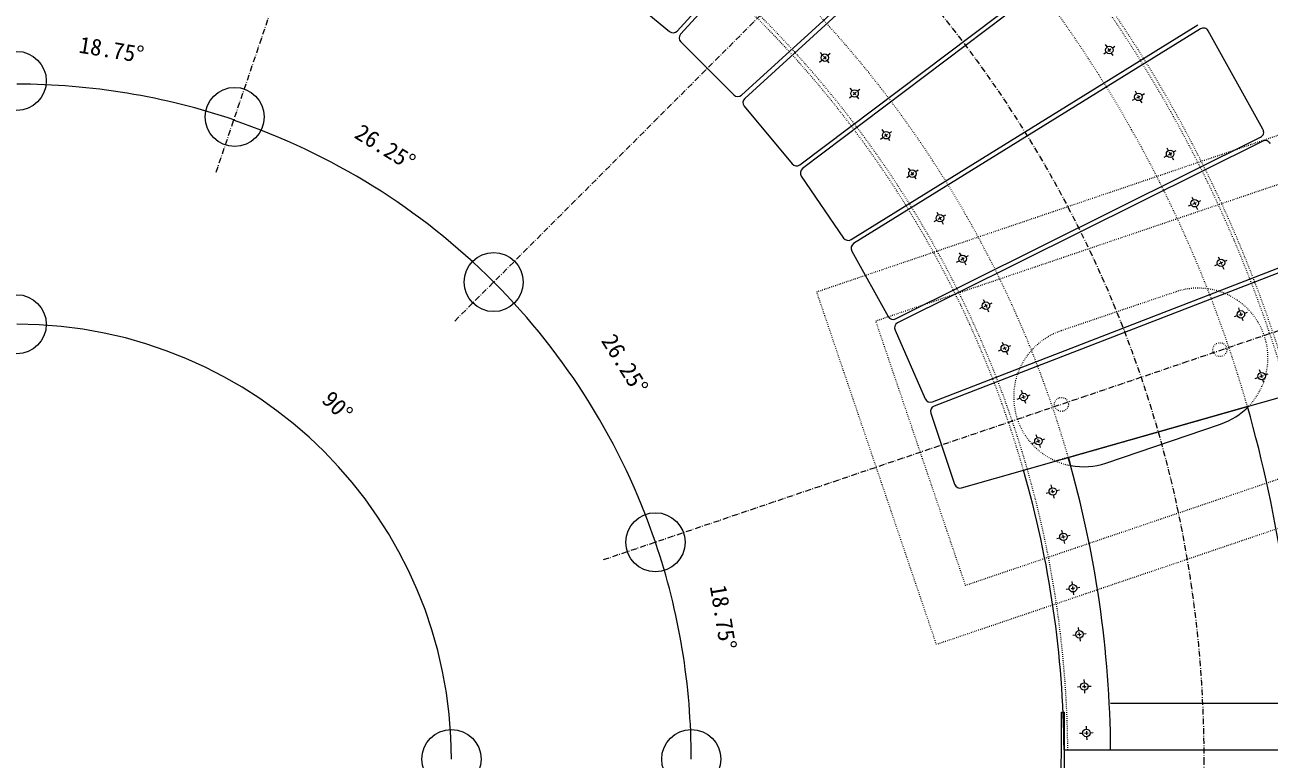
# Model space of a CAD drawing. Units: millimetres, scale not verified. Extents: x -2925 to 2925, y -2062 to 2062.
# Drawn here: x -1097 to 239, y 144 to 932 of the extents above; entities that cross this region are included whole.
import ezdxf
from ezdxf.enums import TextEntityAlignment as Align

# ---------------------------------------------------------------- set-up
doc = ezdxf.new("R2010")
doc.units = ezdxf.units.MM
doc.header["$LTSCALE"] = 10
doc.linetypes.add('USER5', pattern=[0.208282, 0.069427, -0.138855])
doc.linetypes.add('USER6', pattern=[1.041641, 0.625, -0.208282, 0.069427, -0.138931])
doc.layers.add('0-1_IMPORTED', color=30, linetype='Continuous', lineweight=18)
doc.styles.add('ＭＳ ゴシック', font='')
doc.styles.get('ＭＳ ゴシック').set_extended_font_data('MS Gothic')

msp = doc.modelspace()

# ---------------------------------------------------------------- linework, layer by layer
at = {"layer": '0-1_IMPORTED', "color": 1, "linetype": 'USER6'}
for p, q in [((-618.58, 1578.78), (-891.8, 773.89)), ((-34.17, 1215.37), (-635.22, 614.33)), ((329.23, 630.97), (-475.66, 357.75))]:
    msp.add_line(p, q, dxfattribs=at)
at = {"layer": '0-1_IMPORTED'}
for p, q in [((-396.27, 925.76), (-101.2, 1249.44)), ((-97.5, 1246.07), (-392.57, 922.4)), ((-327.15, 856.98), (-3.48, 1152.05)), ((-0.11, 1148.35), (-323.78, 853.28)), ((-264.68, 782.1), (84.84, 1046.05)), ((-466.49, 976.64), (-404.54, 925.19)), ((-392.38, 914.11), (-335.44, 857.17)), ((65.46, 908.89), (63.74, 911.37)), ((71.42, 907.8), (73.9, 909.51)), ((-240.42, 900.44), (-242.36, 902.75)), ((-239.21, 895.87), (-236.14, 898.44)), ((-236.39, 895.62), (-238.95, 898.69)), ((-234.38, 899.9), (-232.07, 901.84)), ((61.88, 901.22), (64.36, 902.93)), ((66.24, 904.23), (69.54, 906.5)), ((69.03, 903.72), (66.75, 907.01)), ((72.04, 899.36), (70.33, 901.84)), ((-243.27, 892.47), (-240.96, 894.4)), ((-232.99, 891.55), (-234.92, 893.87)), ((-211.33, 854), (-209.02, 855.94)), ((-208.48, 861.97), (-210.41, 864.29)), ((-207.26, 857.4), (-204.19, 859.97)), ((-204.45, 857.15), (-207.01, 860.22)), ((-201.04, 853.09), (-202.98, 855.4)), ((-202.44, 861.44), (-200.13, 863.37)), ((95.55, 861.38), (97.01, 858.74)), ((97.33, 854.02), (100.83, 855.96)), ((98.12, 856.74), (100.05, 853.24)), ((102.83, 857.06), (105.47, 858.52)), ((-324.36, 845.01), (-272.91, 783.06)), ((92.69, 851.46), (95.33, 852.92)), ((101.15, 851.24), (102.61, 848.6)), ((-174.31, 817.38), (-176.02, 819.86)), ((-170.74, 812.21), (-173.01, 815.5)), ((-168.34, 816.29), (-165.86, 818)), ((-177.88, 809.7), (-175.4, 811.42)), ((-173.52, 812.72), (-170.23, 814.99)), ((-167.72, 807.84), (-169.44, 810.32)), ((232.57, 807.46), (-159.5, 612.23)), ((126.75, 790.31), (129.39, 791.76)), ((129.61, 800.23), (131.07, 797.59)), ((131.39, 792.87), (134.9, 794.8)), ((132.18, 795.59), (134.11, 792.08)), ((135.22, 790.08), (136.67, 787.44)), ((136.9, 795.91), (139.54, 797.37)), ((-146.05, 776.13), (-147.76, 778.61)), ((-140.09, 775.04), (-137.61, 776.75)), ((-149.62, 768.45), (-147.14, 770.17)), ((-145.26, 771.47), (-141.97, 773.74)), ((-142.48, 770.96), (-144.75, 774.25)), ((-139.47, 766.59), (-141.18, 769.07)), ((152.86, 737.87), (155.63, 739.08)), ((156.63, 747.49), (157.84, 744.72)), ((157.72, 740), (161.39, 741.6)), ((158.75, 742.63), (160.36, 738.96)), ((161.27, 736.87), (162.48, 734.11)), ((163.48, 742.51), (166.25, 743.72)), ((-120.43, 721.3), (-117.79, 722.76)), ((-117.57, 731.23), (-116.11, 728.59)), ((-115.79, 723.87), (-112.29, 725.8)), ((-115.01, 726.59), (-113.07, 723.08)), ((-110.29, 726.91), (-107.65, 728.37)), ((-111.97, 721.08), (-110.51, 718.44)), ((-208.83, 689.51), (-208.83, 689.51)), ((-122.13, 527.59), (286.28, 685.81)), ((-93.24, 687.55), (-91.78, 684.91)), ((-91.46, 680.19), (-87.96, 682.12)), ((-90.68, 682.9), (-88.74, 679.4)), ((-85.96, 683.23), (-83.32, 684.68)), ((184.9, 683.45), (186.11, 680.69)), ((288.09, 681.15), (-120.32, 522.93)), ((-96.1, 677.62), (-93.46, 679.08)), ((-87.64, 677.4), (-86.18, 674.76)), ((181.14, 673.84), (183.9, 675.04)), ((186, 675.96), (189.66, 677.56)), ((187.03, 678.59), (188.63, 674.93)), ((189.55, 672.83), (190.75, 670.07)), ((191.76, 678.48), (194.52, 679.69)), ((-71.36, 627.94), (-68.59, 629.14)), ((-67.59, 637.55), (-66.38, 634.79)), ((-66.5, 630.06), (-62.83, 631.66)), ((-65.47, 632.69), (-63.86, 629.03)), ((-60.74, 632.58), (-57.98, 633.79)), ((207.86, 625.57), (206.89, 628.43)), ((-62.95, 626.93), (-61.74, 624.17)), ((202.32, 619.17), (205.17, 620.13)), ((207.34, 620.87), (211.13, 622.15)), ((209.88, 619.62), (208.59, 623.4)), ((211.58, 614.6), (210.61, 617.45)), ((213.29, 622.89), (216.15, 623.86)), ((-162.31, 604.43), (-129.78, 530.76)), ((-47.4, 591.81), (-46.19, 589.05)), ((-40.54, 586.84), (-37.78, 588.05)), ((-51.16, 582.2), (-48.4, 583.4)), ((-46.3, 584.32), (-42.64, 585.92)), ((-45.27, 586.95), (-43.67, 583.29)), ((-42.75, 581.2), (-41.54, 578.43)), ((230.1, 559.2), (229.13, 562.05)), ((-90.92, 435.21), (330.35, 555.07)), ((224.56, 552.79), (227.42, 553.76)), ((229.58, 554.5), (233.37, 555.78)), ((232.12, 553.25), (230.84, 557.03)), ((233.82, 548.22), (232.86, 551.08)), ((235.54, 556.52), (238.39, 557.48)), ((-25.55, 536.79), (-26.52, 539.65)), ((-23.53, 530.84), (-24.82, 534.63)), ((-20.12, 534.11), (-17.26, 535.08)), ((-31.09, 530.39), (-28.23, 531.36)), ((-26.07, 532.09), (-22.28, 533.38)), ((-21.83, 525.82), (-22.8, 528.67)), ((-123.84, 515.43), (-98.25, 439.07)), ((64.23, 461.81), (187.34, 503.6)), ((-15.2, 482.98), (-12.34, 483.95)), ((-9.66, 489.38), (-10.63, 492.24)), ((-10.18, 484.68), (-6.39, 485.97)), ((-7.64, 483.43), (-8.93, 487.22)), ((-5.94, 478.41), (-6.91, 481.27)), ((-4.23, 486.7), (-1.37, 487.67)), ((-0.01, 429.59), (2.92, 430.29)), ((5.15, 430.82), (9.04, 431.75)), ((6.09, 435.46), (5.39, 438.39)), ((7.56, 429.34), (6.63, 433.23)), ((11.26, 432.28), (14.19, 432.98)), ((8.79, 424.19), (8.09, 427.12)), ((17.54, 386.78), (16.84, 389.72)), ((11.44, 380.92), (14.37, 381.62)), ((16.59, 382.15), (20.48, 383.08)), ((19, 380.67), (18.07, 384.56)), ((20.24, 375.51), (19.53, 378.45)), ((22.71, 383.61), (25.64, 384.31)), ((28.25, 331.63), (27.83, 334.62)), ((21.63, 326.36), (24.62, 326.78)), ((26.88, 327.11), (30.84, 327.67)), ((29.14, 325.41), (28.58, 329.37)), ((29.9, 320.16), (29.47, 323.15)), ((33.1, 328), (36.09, 328.42)), ((35.16, 282.11), (34.73, 285.1)), ((28.54, 276.83), (31.53, 277.26)), ((33.79, 277.59), (37.75, 278.15)), ((36.05, 275.89), (35.49, 279.85)), ((36.8, 270.64), (36.38, 273.63)), ((40.01, 278.48), (43, 278.9)), ((40.64, 229.22), (40.77, 226.21)), ((33.66, 221.62), (36.67, 221.75)), ((38.95, 221.84), (42.95, 222.01)), ((40.87, 223.93), (41.04, 219.93)), ((41.14, 217.65), (41.26, 214.63)), ((45.24, 222.11), (48.25, 222.24)), ((69.3, 203.88), (269.3, 203.88)), ((42.95, 179.28), (43.08, 176.26)), ((43.18, 173.98), (43.35, 169.98)), ((35.97, 171.67), (38.98, 171.8)), ((41.26, 171.9), (45.26, 172.07)), ((43.44, 167.7), (43.57, 164.69)), ((47.54, 172.16), (50.56, 172.29)), ((19.34, 153.89), (69.3, 153.88)), ((69.3, 153.88), (269.3, 153.88))]:
    msp.add_line(p, q, dxfattribs=at)
at = {"layer": '0-1_IMPORTED', "linetype": 'USER5'}
for p, q in [((139.12, 645.64), (16.02, 603.85)), ((10.32, 464.01), (217.64, 523))]:
    msp.add_line(p, q, dxfattribs=at)
at = {"layer": '0-1_IMPORTED'}
for points in [[(87.86, 1042.06), (87.86, 1042.06), (-261.66, 778.11)], [(-209.38, 701.78), (-209.38, 701.78), (163.01, 932.35)], [(165.64, 928.1), (165.64, 928.1), (-206.75, 697.53), (-206.75, 697.53)], [(232.91, 820.22), (174.04, 925.92), (174.04, 925.92)], [(-161.73, 616.7), (-161.73, 616.7), (230.34, 811.93)], [(-263, 769.93), (-217.49, 703.49), (-217.49, 703.49)], [(-208.83, 689.51), (-169.64, 619.16), (-169.64, 619.16)], [(217.64, 523), (23.96, 467.89), (26.32, 459.11)]]:
    msp.add_lwpolyline(points, dxfattribs=at)
at = {"layer": '0-1_IMPORTED', "linetype": 'USER5'}
for points in [[(-117.79, 266.96), (-246.37, 645.73), (321.79, 838.6), (450.37, 459.82)], [(-86.52, 330.38), (-182.95, 614.46), (290.52, 775.18), (386.95, 491.1)]]:
    msp.add_lwpolyline(points, close=True, dxfattribs=at)
msp.add_lwpolyline([(26.32, 459.11), (23.96, 467.89), (10.32, 464.01)], dxfattribs=at)
at = {"layer": '0-1_IMPORTED'}
msp.add_lwpolyline([(19.46, 194.15), (19.29, 94.15), (16.29, 94.15), (16.46, 194.15)], close=True, dxfattribs=at)
at = {"layer": '0-1_IMPORTED', "color": 1, "linetype": 'USER6'}
msp.add_circle((-1105.66, 143.89), 1275, dxfattribs=at)
at = {"layer": '0-1_IMPORTED'}
for centre in [(67.89, 905.37), (-237.67, 897.15), (-205.73, 858.69), (99.08, 854.99), (-171.87, 813.85), (133.14, 793.84), (-143.61, 772.6), (159.55, 740.8), (-114.04, 724.83), (-89.71, 681.15), (187.83, 676.76), (-64.67, 630.86), (209.23, 621.51), (-44.47, 585.12), (231.48, 555.14), (-24.17, 532.73), (-8.28, 485.33), (7.09, 431.29), (18.54, 382.62), (28.86, 327.39), (35.77, 277.87), (40.95, 221.93), (43.26, 171.98)]:
    msp.add_circle(centre, 4, dxfattribs=at)
at = {"layer": '0-1_IMPORTED', "color": 1}
for centre in [(-1105.66, 872.18), (-871.56, 833.53), (-593.35, 656.19), (-1105.66, 610.83), (-419.6, 376.78), (-638.72, 143.89), (-381.15, 143.89)]:
    msp.add_circle(centre, 31.75, dxfattribs=at)
at = {"layer": '0-1_IMPORTED', "linetype": 'USER5'}
for centre in [(186.58, 583.6), (16.45, 524.8)]:
    msp.add_circle(centre, 7.5, dxfattribs=at)
for centre, radius, start, end in [((-1105.66, 143.89), 1421, 0.40207, 89.59793), ((-1105.66, 143.89), 1425, 15.98288, 89.59793), ((-1105.66, 143.89), 1375, 15.98653, 89.583), ((-1105.66, 143.89), 1175, 16.00427, 89.51239), ((-1105.66, 143.89), 1129, 0.50928, 89.49072), ((-1105.66, 143.89), 1125, 16.00968, 89.49072), ((163.23, 574.62), 75, 18.75017, 108.74979), ((40.13, 532.83), 75, 108.75005, 198.7501), ((163.23, 574.62), 75, 316.5075, 18.75008), ((40.13, 532.83), 75, 198.74988, 246.57881), ((40.13, 532.83), 75, 246.57874, 259.38932)]:
    msp.add_arc(centre, radius, start, end, dxfattribs=at)
at = {"layer": '0-1_IMPORTED'}
for centre, radius, start, end in [((-400.7, 929.81), 6, 230.29367, 317.64713), ((-388.14, 918.35), 6, 137.64646, 225.0004), ((168.8, 923), 6, 29.1181, 121.7655), ((-331.19, 861.41), 6, 225, 312.35311), ((-319.74, 848.85), 6, 132.3528, 219.70502), ((227.67, 817.3), 6, 296.47045, 29.11781), ((235.25, 802.09), 6, 23.82381, 116.47101), ((-268.29, 786.89), 6, 219.70633, 307.05866), ((-258.05, 773.32), 6, 127.05852, 214.41193), ((-212.54, 706.88), 6, 214.4121, 301.76442), ((-203.59, 692.43), 6, 121.76527, 209.11794), ((-164.4, 622.08), 6, 209.11842, 296.47068), ((-156.82, 606.86), 6, 116.47113, 203.82339), ((-124.29, 533.19), 6, 203.82368, 291.17635), ((-118.15, 517.34), 6, 111.17573, 198.52859), ((163.23, 574.62), 75, 288.74998, 316.50761), ((-1105.66, 143.89), 1375, 0.41608, 15.98653), ((-1105.66, 143.89), 1175, 0.4872, 16.00426), ((40.13, 532.83), 75, 259.38932, 288.74998), ((-1105.66, 143.89), 1125, 0.50928, 16.00968), ((-92.56, 440.98), 6, 198.52919, 285.88237)]:
    msp.add_arc(centre, radius, start, end, dxfattribs=at)
at = {"layer": '0-1_IMPORTED', "color": 1}
for centre, radius, start, end in [((-1105.66, 140.43), 728.29, 71.25, 90), ((-1105.66, 143.89), 724.51, 45, 71.24999), ((-1105.66, 143.89), 724.51, 18.75, 44.99999), ((-1105.66, 143.89), 466.94, 0, 90), ((-1105.66, 143.89), 724.51, 0, 18.75)]:
    msp.add_arc(centre, radius, start, end, dxfattribs=at)

# ---------------------------------------------------------------- texts
at = {"layer": '0-1_IMPORTED', "color": 7, "style": 'ＭＳ ゴシック'}
for s, rotation, p in [('18.75°', 350.625, (-1040.57, 897.32)), ('26.25°', 328.406, (-747.02, 807.29)), ('26.25°', 301.875, (-482.97, 590.36)), ('90°', 315, (-782.96, 524.64)), ('18.75°', 279.375, (-366.53, 328.48))]:
    msp.add_text(s, height=17.91, rotation=rotation, dxfattribs=at).set_placement(p, align=Align.BOTTOM_LEFT)

doc.saveas('drawing.dxf')
